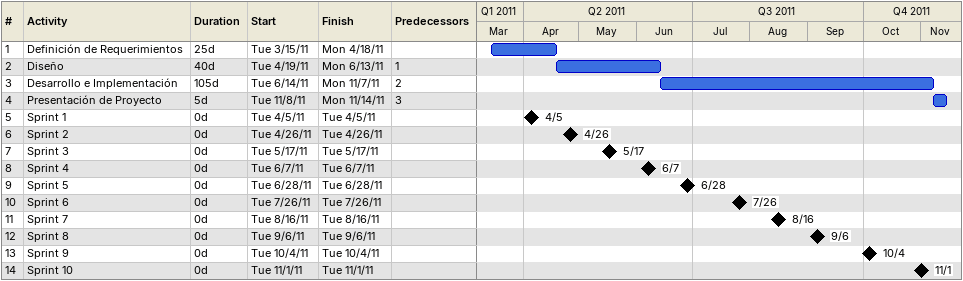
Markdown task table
| ID | Task | Duration | Start | Finish | Predecessors |
|---|---|---|---|---|---|
| 1 | Definición de Requerimientos | 25d | 2011-03-15 | 2011-04-18 |  |
| 2 | Diseño | 40d | 2011-04-19 | 2011-06-13 | 1 |
| 3 | Desarrollo e Implementación | 105d | 2011-06-14 | 2011-11-07 | 2 |
| 4 | Presentación de Proyecto | 5d | 2011-11-08 | 2011-11-14 | 3 |
| 5 | Sprint 1 | 0d | 2011-04-05 | 2011-04-05 |  |
| 6 | Sprint 2 | 0d | 2011-04-26 | 2011-04-26 |  |
| 7 | Sprint 3 | 0d | 2011-05-17 | 2011-05-17 |  |
| 8 | Sprint 4 | 0d | 2011-06-07 | 2011-06-07 |  |
| 9 | Sprint 5 | 0d | 2011-06-28 | 2011-06-28 |  |
| 10 | Sprint 6 | 0d | 2011-07-26 | 2011-07-26 |  |
| 11 | Sprint 7 | 0d | 2011-08-16 | 2011-08-16 |  |
| 12 | Sprint 8 | 0d | 2011-09-06 | 2011-09-06 |  |
| 13 | Sprint 9 | 0d | 2011-10-04 | 2011-10-04 |  |
| 14 | Sprint 10 | 0d | 2011-11-01 | 2011-11-01 |  |
